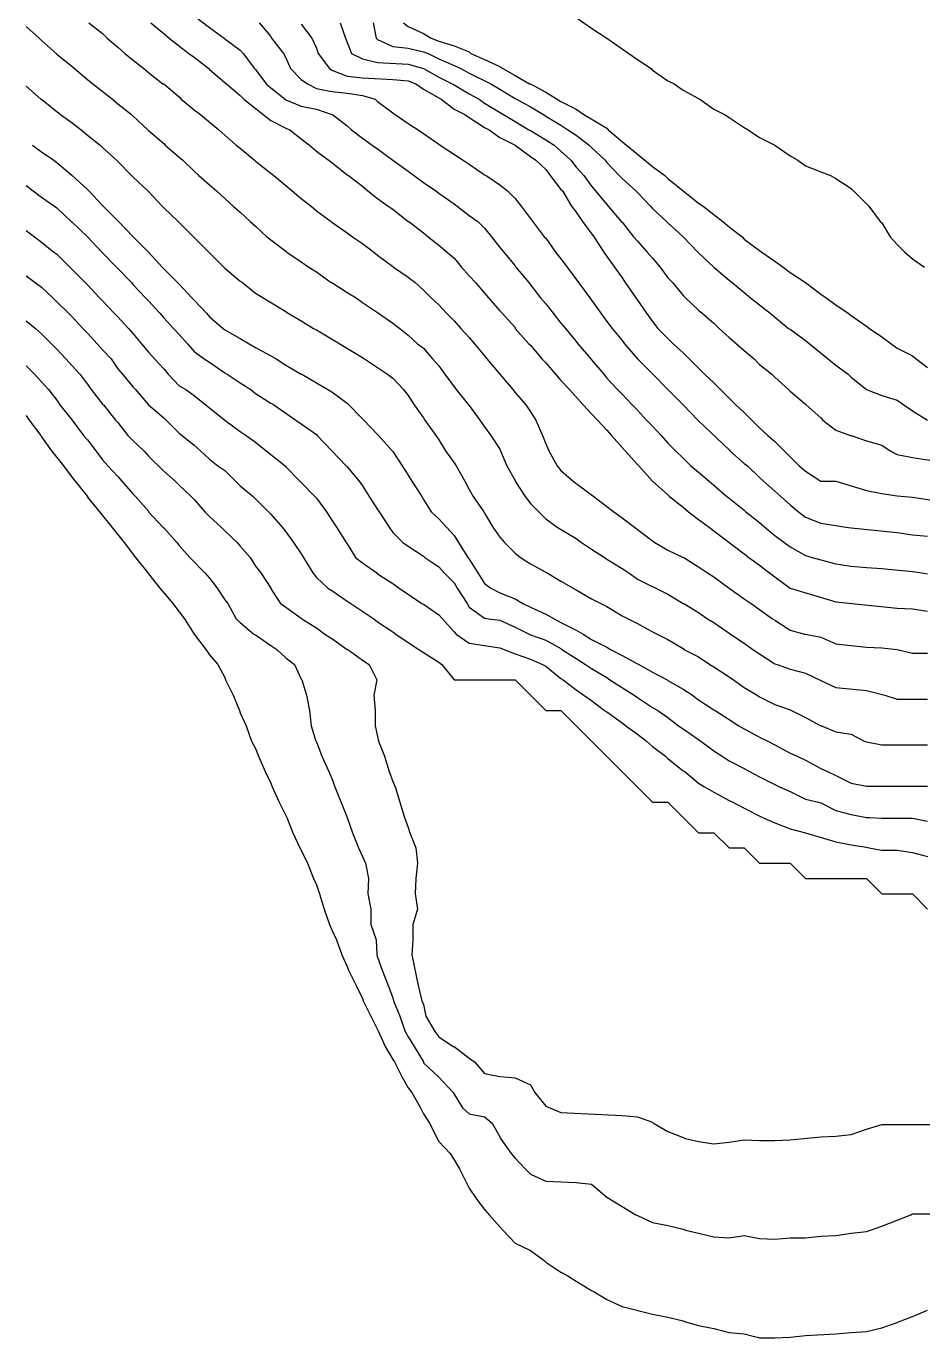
# Model space of a CAD drawing. Header units: inches. Extents: x 9010 to 12990, y 9010 to 12947.
# Drawn here: x 9010 to 10184, y 9149 to 10866 of the extents above; entities that cross this region are included whole.
import ezdxf

# ---------------------------------------------------------------- set-up
doc = ezdxf.new("R2010")
doc.units = ezdxf.units.IN
doc.header["$MEASUREMENT"] = 0
doc.layers.add('901', color=100, linetype='Continuous')

msp = doc.modelspace()

# ---------------------------------------------------------------- linework, layer by layer
at = {"layer": '901'}
for points in [[(9092, 10870, 4210), (9110, 10856, 4210), (9116, 10850, 4210), (9130, 10838, 4210), (9139, 10830, 4210), (9150, 10821, 4210), (9164, 10810, 4210), (9170, 10805, 4210), (9189, 10790, 4210), (9190, 10790, 4210), (9210, 10773, 4210), (9213, 10770, 4210), (9230, 10756, 4210), (9238, 10750, 4210), (9262, 10730, 4210), (9270, 10723, 4210), (9285, 10710, 4210), (9290, 10706, 4210), (9309, 10690, 4210), (9310, 10689, 4210), (9330, 10673, 4210), (9334, 10670, 4210), (9350, 10657, 4210), (9358, 10650, 4210), (9370, 10640, 4210), (9383, 10630, 4210), (9390, 10624, 4210), (9409, 10610, 4210), (9410, 10609, 4210), (9430, 10595, 4210), (9437, 10590, 4210), (9450, 10581, 4210), (9465, 10570, 4210), (9470, 10566, 4210), (9490, 10551, 4210), (9491, 10550, 4210), (9510, 10537, 4210), (9519, 10530, 4210), (9530, 10520, 4210), (9540, 10510, 4210), (9550, 10501, 4210), (9560, 10490, 4210), (9570, 10480, 4210), (9579, 10470, 4210), (9590, 10458, 4210), (9597, 10450, 4210), (9610, 10434, 4210), (9613, 10430, 4210), (9647, 10390, 4210), (9650, 10386, 4210), (9664, 10370, 4210), (9670, 10361, 4210), (9677, 10350, 4210), (9686, 10330, 4210), (9690, 10319, 4210), (9694, 10310, 4210), (9705, 10290, 4210), (9710, 10284, 4210), (9726, 10270, 4210), (9750, 10252, 4210), (9753, 10250, 4210), (9770, 10237, 4210), (9779, 10230, 4210), (9790, 10222, 4210), (9830, 10192, 4210), (9833, 10190, 4210), (9850, 10180, 4210), (9870, 10170, 4210), (9871, 10170, 4210), (9890, 10158, 4210), (9902, 10150, 4210), (9910, 10145, 4210), (9930, 10130, 4210), (9950, 10116, 4210), (9959, 10110, 4210), (9970, 10102, 4210), (9987, 10090, 4210), (9990, 10088, 4210), (10010, 10075, 4210), (10029, 10070, 4210), (10030, 10070, 4210), (10050, 10066, 4210), (10070, 10057, 4210), (10110, 10053, 4210), (10130, 10052, 4210), (10150, 10050, 4210), (10170, 10045, 4210), (10190, 10045, 4210)], [(9173, 10870, 4195), (9190, 10856, 4195), (9197, 10850, 4195), (9223, 10830, 4195), (9230, 10825, 4195), (9249, 10810, 4195), (9250, 10809, 4195), (9270, 10792, 4195), (9272, 10790, 4195), (9290, 10775, 4195), (9295, 10770, 4195), (9330, 10742, 4195), (9350, 10732, 4195), (9355, 10730, 4195), (9370, 10718, 4195), (9381, 10710, 4195), (9390, 10702, 4195), (9410, 10687, 4195), (9430, 10671, 4195), (9432, 10670, 4195), (9450, 10656, 4195), (9457, 10650, 4195), (9470, 10640, 4195), (9484, 10630, 4195), (9490, 10626, 4195), (9510, 10610, 4195), (9511, 10610, 4195), (9530, 10595, 4195), (9536, 10590, 4195), (9550, 10579, 4195), (9561, 10570, 4195), (9570, 10562, 4195), (9580, 10550, 4195), (9590, 10539, 4195), (9598, 10530, 4195), (9610, 10516, 4195), (9615, 10510, 4195), (9630, 10493, 4195), (9633, 10490, 4195), (9650, 10471, 4195), (9650, 10470, 4195), (9668, 10450, 4195), (9670, 10448, 4195), (9685, 10430, 4195), (9690, 10425, 4195), (9703, 10410, 4195), (9710, 10402, 4195), (9721, 10390, 4195), (9739, 10370, 4195), (9750, 10358, 4195), (9758, 10350, 4195), (9770, 10337, 4195), (9776, 10330, 4195), (9790, 10314, 4195), (9794, 10310, 4195), (9810, 10292, 4195), (9812, 10290, 4195), (9830, 10270, 4195), (9850, 10252, 4195), (9852, 10250, 4195), (9870, 10236, 4195), (9877, 10230, 4195), (9890, 10220, 4195), (9904, 10210, 4195), (9910, 10205, 4195), (9950, 10175, 4195), (9956, 10170, 4195), (9970, 10160, 4195), (9983, 10150, 4195), (9990, 10145, 4195), (10010, 10130, 4195), (10070, 10112, 4195), (10150, 10104, 4195), (10170, 10103, 4195), (10190, 10100, 4195)], [(9230, 10879, 4180), (9250, 10864, 4180), (9269, 10850, 4180), (9270, 10849, 4180), (9290, 10834, 4180), (9294, 10830, 4180), (9309, 10810, 4180), (9310, 10809, 4180), (9324, 10790, 4180), (9330, 10785, 4180), (9349, 10770, 4180), (9350, 10769, 4180), (9370, 10761, 4180), (9390, 10757, 4180), (9410, 10750, 4180), (9411, 10750, 4180), (9430, 10735, 4180), (9436, 10730, 4180), (9450, 10719, 4180), (9463, 10710, 4180), (9470, 10705, 4180), (9490, 10690, 4180), (9510, 10676, 4180), (9530, 10661, 4180), (9546, 10650, 4180), (9550, 10647, 4180), (9570, 10633, 4180), (9590, 10618, 4180), (9601, 10610, 4180), (9610, 10601, 4180), (9619, 10590, 4180), (9630, 10576, 4180), (9650, 10552, 4180), (9651, 10550, 4180), (9668, 10530, 4180), (9670, 10527, 4180), (9683, 10510, 4180), (9690, 10502, 4180), (9700, 10490, 4180), (9710, 10477, 4180), (9716, 10470, 4180), (9730, 10453, 4180), (9732, 10450, 4180), (9749, 10430, 4180), (9750, 10429, 4180), (9766, 10410, 4180), (9770, 10405, 4180), (9784, 10390, 4180), (9790, 10384, 4180), (9803, 10370, 4180), (9810, 10363, 4180), (9822, 10350, 4180), (9830, 10342, 4180), (9841, 10330, 4180), (9850, 10320, 4180), (9880, 10290, 4180), (9890, 10282, 4180), (9904, 10270, 4180), (9910, 10265, 4180), (9927, 10250, 4180), (9930, 10248, 4180), (9950, 10232, 4180), (9952, 10230, 4180), (9970, 10216, 4180), (9977, 10210, 4180), (9990, 10199, 4180), (10010, 10184, 4180), (10030, 10173, 4180), (10039, 10170, 4180), (10050, 10167, 4180), (10070, 10162, 4180), (10090, 10159, 4180), (10110, 10157, 4180), (10130, 10156, 4180), (10170, 10152, 4180), (10183, 10150, 4180), (10190, 10149, 4180)], [(9315, 10870, 4165), (9330, 10852, 4165), (9331, 10850, 4165), (9347, 10830, 4165), (9350, 10824, 4165), (9356, 10810, 4165), (9370, 10796, 4165), (9378, 10790, 4165), (9390, 10784, 4165), (9410, 10780, 4165), (9430, 10778, 4165), (9450, 10775, 4165), (9467, 10770, 4165), (9470, 10767, 4165), (9490, 10752, 4165), (9493, 10750, 4165), (9510, 10738, 4165), (9523, 10730, 4165), (9530, 10725, 4165), (9550, 10711, 4165), (9552, 10710, 4165), (9582, 10690, 4165), (9590, 10685, 4165), (9610, 10671, 4165), (9612, 10670, 4165), (9630, 10658, 4165), (9640, 10650, 4165), (9650, 10640, 4165), (9658, 10630, 4165), (9688, 10590, 4165), (9690, 10588, 4165), (9703, 10570, 4165), (9710, 10561, 4165), (9718, 10550, 4165), (9748, 10510, 4165), (9750, 10507, 4165), (9762, 10490, 4165), (9770, 10479, 4165), (9777, 10470, 4165), (9790, 10454, 4165), (9793, 10450, 4165), (9810, 10430, 4165), (9870, 10370, 4165), (9889, 10350, 4165), (9890, 10349, 4165), (9930, 10311, 4165), (9931, 10310, 4165), (9950, 10293, 4165), (9954, 10290, 4165), (9970, 10275, 4165), (9975, 10270, 4165), (9990, 10257, 4165), (9998, 10250, 4165), (10010, 10239, 4165), (10021, 10230, 4165), (10030, 10223, 4165), (10050, 10215, 4165), (10070, 10212, 4165), (10083, 10210, 4165), (10090, 10209, 4165), (10150, 10203, 4165), (10170, 10200, 4165), (10190, 10198, 4165)], [(9370, 10868, 4150), (9384, 10850, 4150), (9390, 10837, 4150), (9392, 10830, 4150), (9407, 10810, 4150), (9410, 10808, 4150), (9430, 10800, 4150), (9450, 10798, 4150), (9490, 10796, 4150), (9510, 10794, 4150), (9520, 10790, 4150), (9530, 10783, 4150), (9550, 10772, 4150), (9553, 10770, 4150), (9570, 10757, 4150), (9584, 10750, 4150), (9590, 10746, 4150), (9610, 10733, 4150), (9616, 10730, 4150), (9630, 10720, 4150), (9650, 10710, 4150), (9670, 10695, 4150), (9677, 10690, 4150), (9690, 10678, 4150), (9696, 10670, 4150), (9710, 10652, 4150), (9712, 10650, 4150), (9724, 10630, 4150), (9730, 10622, 4150), (9738, 10610, 4150), (9753, 10590, 4150), (9766, 10570, 4150), (9770, 10564, 4150), (9790, 10536, 4150), (9794, 10530, 4150), (9808, 10510, 4150), (9810, 10507, 4150), (9822, 10490, 4150), (9830, 10479, 4150), (9837, 10470, 4150), (9857, 10450, 4150), (9870, 10438, 4150), (9898, 10410, 4150), (9910, 10399, 4150), (9939, 10370, 4150), (9950, 10360, 4150), (9970, 10340, 4150), (9981, 10330, 4150), (9990, 10322, 4150), (10022, 10290, 4150), (10030, 10283, 4150), (10050, 10270, 4150), (10070, 10270, 4150), (10110, 10258, 4150), (10130, 10254, 4150), (10150, 10251, 4150), (10170, 10249, 4150), (10230, 10240, 4150)], [(9421, 10870, 4135), (9428, 10850, 4135), (9430, 10844, 4135), (9436, 10830, 4135), (9450, 10823, 4135), (9470, 10818, 4135), (9510, 10816, 4135), (9530, 10810, 4135), (9550, 10799, 4135), (9570, 10789, 4135), (9590, 10777, 4135), (9603, 10770, 4135), (9610, 10765, 4135), (9650, 10741, 4135), (9668, 10730, 4135), (9670, 10729, 4135), (9690, 10717, 4135), (9701, 10710, 4135), (9710, 10702, 4135), (9723, 10690, 4135), (9730, 10681, 4135), (9740, 10670, 4135), (9750, 10656, 4135), (9770, 10632, 4135), (9772, 10630, 4135), (9789, 10610, 4135), (9790, 10609, 4135), (9805, 10590, 4135), (9810, 10584, 4135), (9823, 10570, 4135), (9830, 10562, 4135), (9840, 10550, 4135), (9850, 10536, 4135), (9856, 10530, 4135), (9870, 10513, 4135), (9873, 10510, 4135), (9890, 10494, 4135), (9895, 10490, 4135), (9910, 10477, 4135), (9917, 10470, 4135), (9930, 10458, 4135), (9940, 10450, 4135), (9950, 10441, 4135), (9963, 10430, 4135), (9970, 10423, 4135), (9986, 10410, 4135), (9990, 10406, 4135), (10008, 10390, 4135), (10010, 10388, 4135), (10030, 10371, 4135), (10031, 10370, 4135), (10050, 10353, 4135), (10053, 10350, 4135), (10070, 10337, 4135), (10089, 10330, 4135), (10090, 10330, 4135), (10110, 10323, 4135), (10130, 10317, 4135), (10141, 10310, 4135), (10150, 10305, 4135), (10170, 10301, 4135), (10210, 10295, 4135)], [(9464, 10870, 4120), (9468, 10850, 4120), (9470, 10848, 4120), (9490, 10839, 4120), (9510, 10837, 4120), (9530, 10832, 4120), (9536, 10830, 4120), (9550, 10823, 4120), (9570, 10814, 4120), (9579, 10810, 4120), (9590, 10804, 4120), (9618, 10790, 4120), (9630, 10783, 4120), (9650, 10771, 4120), (9652, 10770, 4120), (9670, 10760, 4120), (9687, 10750, 4120), (9690, 10748, 4120), (9710, 10736, 4120), (9719, 10730, 4120), (9730, 10723, 4120), (9747, 10710, 4120), (9750, 10707, 4120), (9768, 10690, 4120), (9770, 10687, 4120), (9786, 10670, 4120), (9790, 10666, 4120), (9808, 10650, 4120), (9810, 10648, 4120), (9827, 10630, 4120), (9830, 10627, 4120), (9848, 10610, 4120), (9850, 10608, 4120), (9870, 10590, 4120), (9889, 10570, 4120), (9890, 10569, 4120), (9910, 10550, 4120), (9930, 10533, 4120), (9934, 10530, 4120), (9950, 10517, 4120), (9958, 10510, 4120), (9970, 10501, 4120), (9984, 10490, 4120), (10008, 10470, 4120), (10010, 10469, 4120), (10030, 10454, 4120), (10070, 10422, 4120), (10086, 10410, 4120), (10090, 10406, 4120), (10110, 10390, 4120), (10130, 10382, 4120), (10150, 10376, 4120), (10159, 10370, 4120), (10170, 10362, 4120), (10190, 10350, 4120)], [(9504, 10870, 4105), (9510, 10865, 4105), (9530, 10856, 4105), (9540, 10850, 4105), (9550, 10846, 4105), (9570, 10840, 4105), (9590, 10832, 4105), (9592, 10830, 4105), (9610, 10822, 4105), (9630, 10813, 4105), (9634, 10810, 4105), (9650, 10801, 4105), (9669, 10790, 4105), (9670, 10790, 4105), (9690, 10779, 4105), (9710, 10767, 4105), (9730, 10757, 4105), (9740, 10750, 4105), (9770, 10732, 4105), (9772, 10730, 4105), (9796, 10710, 4105), (9810, 10698, 4105), (9830, 10682, 4105), (9846, 10670, 4105), (9850, 10666, 4105), (9890, 10634, 4105), (9896, 10630, 4105), (9910, 10619, 4105), (9922, 10610, 4105), (9930, 10603, 4105), (9947, 10590, 4105), (9950, 10587, 4105), (9970, 10572, 4105), (9973, 10570, 4105), (9990, 10558, 4105), (10001, 10550, 4105), (10010, 10543, 4105), (10030, 10530, 4105), (10050, 10515, 4105), (10057, 10510, 4105), (10070, 10501, 4105), (10086, 10490, 4105), (10090, 10487, 4105), (10110, 10473, 4105), (10114, 10470, 4105), (10130, 10459, 4105), (10150, 10444, 4105), (10170, 10434, 4105), (10175, 10430, 4105), (10190, 10419, 4105)], [(9730, 10877, 4090), (9750, 10863, 4090), (9770, 10850, 4090), (9790, 10836, 4090), (9799, 10830, 4090), (9810, 10822, 4090), (9828, 10810, 4090), (9830, 10808, 4090), (9850, 10794, 4090), (9858, 10790, 4090), (9870, 10782, 4090), (9890, 10771, 4090), (9892, 10770, 4090), (9910, 10757, 4090), (9924, 10750, 4090), (9930, 10746, 4090), (9950, 10733, 4090), (9955, 10730, 4090), (9970, 10720, 4090), (9990, 10710, 4090), (10010, 10696, 4090), (10020, 10690, 4090), (10030, 10683, 4090), (10050, 10675, 4090), (10063, 10670, 4090), (10070, 10666, 4090), (10090, 10653, 4090), (10113, 10630, 4090), (10128, 10610, 4090), (10130, 10608, 4090), (10141, 10590, 4090), (10150, 10580, 4090), (10160, 10570, 4090), (10170, 10561, 4090), (10186, 10550, 4090)], [(9010, 10865, 4225), (9027, 10850, 4225), (9030, 10847, 4225), (9049, 10830, 4225), (9050, 10829, 4225), (9070, 10813, 4225), (9073, 10810, 4225), (9090, 10796, 4225), (9097, 10790, 4225), (9123, 10770, 4225), (9130, 10764, 4225), (9148, 10750, 4225), (9150, 10748, 4225), (9169, 10730, 4225), (9170, 10729, 4225), (9190, 10712, 4225), (9192, 10710, 4225), (9210, 10694, 4225), (9215, 10690, 4225), (9230, 10676, 4225), (9236, 10670, 4225), (9250, 10658, 4225), (9259, 10650, 4225), (9281, 10630, 4225), (9290, 10622, 4225), (9303, 10610, 4225), (9310, 10604, 4225), (9325, 10590, 4225), (9330, 10586, 4225), (9350, 10571, 4225), (9351, 10570, 4225), (9370, 10557, 4225), (9380, 10550, 4225), (9390, 10544, 4225), (9409, 10530, 4225), (9410, 10530, 4225), (9430, 10517, 4225), (9442, 10510, 4225), (9450, 10504, 4225), (9470, 10491, 4225), (9471, 10490, 4225), (9490, 10477, 4225), (9499, 10470, 4225), (9510, 10461, 4225), (9522, 10450, 4225), (9530, 10444, 4225), (9542, 10430, 4225), (9550, 10421, 4225), (9558, 10410, 4225), (9573, 10390, 4225), (9589, 10370, 4225), (9590, 10369, 4225), (9604, 10350, 4225), (9610, 10341, 4225), (9618, 10330, 4225), (9630, 10312, 4225), (9631, 10310, 4225), (9639, 10290, 4225), (9650, 10271, 4225), (9650, 10270, 4225), (9663, 10250, 4225), (9670, 10241, 4225), (9690, 10221, 4225), (9705, 10210, 4225), (9730, 10195, 4225), (9737, 10190, 4225), (9750, 10181, 4225), (9767, 10170, 4225), (9770, 10168, 4225), (9790, 10156, 4225), (9799, 10150, 4225), (9810, 10142, 4225), (9850, 10122, 4225), (9870, 10110, 4225), (9871, 10110, 4225), (9890, 10098, 4225), (9902, 10090, 4225), (9910, 10085, 4225), (9930, 10071, 4225), (9932, 10070, 4225), (9950, 10058, 4225), (9961, 10050, 4225), (9970, 10044, 4225), (9990, 10031, 4225), (9993, 10030, 4225), (10010, 10024, 4225), (10030, 10019, 4225), (10050, 10009, 4225), (10070, 10000, 4225), (10110, 9996, 4225), (10134, 9990, 4225), (10150, 9985, 4225), (10190, 9985, 4225)], [(9010, 10787, 4240), (9029, 10770, 4240), (9030, 10770, 4240), (9055, 10750, 4240), (9070, 10739, 4240), (9082, 10730, 4240), (9090, 10723, 4240), (9107, 10710, 4240), (9110, 10707, 4240), (9128, 10690, 4240), (9150, 10668, 4240), (9169, 10650, 4240), (9170, 10649, 4240), (9188, 10630, 4240), (9190, 10628, 4240), (9209, 10610, 4240), (9270, 10549, 4240), (9290, 10532, 4240), (9293, 10530, 4240), (9310, 10516, 4240), (9350, 10492, 4240), (9353, 10490, 4240), (9370, 10480, 4240), (9386, 10470, 4240), (9390, 10468, 4240), (9450, 10432, 4240), (9453, 10430, 4240), (9470, 10419, 4240), (9483, 10410, 4240), (9490, 10405, 4240), (9504, 10390, 4240), (9510, 10382, 4240), (9518, 10370, 4240), (9530, 10353, 4240), (9532, 10350, 4240), (9546, 10330, 4240), (9550, 10324, 4240), (9559, 10310, 4240), (9570, 10294, 4240), (9573, 10290, 4240), (9584, 10270, 4240), (9590, 10259, 4240), (9595, 10250, 4240), (9609, 10230, 4240), (9610, 10228, 4240), (9621, 10210, 4240), (9630, 10197, 4240), (9636, 10190, 4240), (9650, 10176, 4240), (9657, 10170, 4240), (9670, 10162, 4240), (9690, 10151, 4240), (9692, 10150, 4240), (9710, 10139, 4240), (9726, 10130, 4240), (9730, 10128, 4240), (9750, 10116, 4240), (9770, 10106, 4240), (9790, 10094, 4240), (9810, 10084, 4240), (9830, 10073, 4240), (9850, 10063, 4240), (9870, 10051, 4240), (9871, 10050, 4240), (9890, 10040, 4240), (9905, 10030, 4240), (9910, 10027, 4240), (9930, 10014, 4240), (9936, 10010, 4240), (9950, 10000, 4240), (9967, 9990, 4240), (9970, 9988, 4240), (9990, 9978, 4240), (10010, 9971, 4240), (10030, 9961, 4240), (10050, 9950, 4240), (10051, 9950, 4240), (10070, 9942, 4240), (10090, 9939, 4240), (10107, 9930, 4240), (10110, 9929, 4240), (10130, 9925, 4240), (10190, 9925, 4240)], [(9018, 10710, 4255), (9030, 10701, 4255), (9046, 10690, 4255), (9050, 10687, 4255), (9070, 10670, 4255), (9090, 10652, 4255), (9092, 10650, 4255), (9110, 10631, 4255), (9131, 10610, 4255), (9150, 10590, 4255), (9170, 10570, 4255), (9188, 10550, 4255), (9210, 10528, 4255), (9227, 10510, 4255), (9230, 10507, 4255), (9246, 10490, 4255), (9250, 10485, 4255), (9268, 10470, 4255), (9270, 10468, 4255), (9290, 10457, 4255), (9302, 10450, 4255), (9310, 10445, 4255), (9330, 10434, 4255), (9337, 10430, 4255), (9350, 10422, 4255), (9370, 10410, 4255), (9371, 10410, 4255), (9390, 10399, 4255), (9410, 10387, 4255), (9430, 10372, 4255), (9452, 10350, 4255), (9470, 10331, 4255), (9471, 10330, 4255), (9489, 10310, 4255), (9490, 10309, 4255), (9502, 10290, 4255), (9510, 10278, 4255), (9515, 10270, 4255), (9528, 10250, 4255), (9530, 10246, 4255), (9540, 10230, 4255), (9550, 10221, 4255), (9570, 10199, 4255), (9576, 10190, 4255), (9588, 10170, 4255), (9590, 10168, 4255), (9601, 10150, 4255), (9610, 10136, 4255), (9618, 10130, 4255), (9630, 10124, 4255), (9650, 10116, 4255), (9660, 10110, 4255), (9670, 10105, 4255), (9690, 10096, 4255), (9701, 10090, 4255), (9710, 10085, 4255), (9730, 10075, 4255), (9739, 10070, 4255), (9750, 10063, 4255), (9770, 10053, 4255), (9775, 10050, 4255), (9790, 10042, 4255), (9810, 10031, 4255), (9812, 10030, 4255), (9830, 10020, 4255), (9849, 10010, 4255), (9850, 10009, 4255), (9870, 9998, 4255), (9882, 9990, 4255), (9890, 9984, 4255), (9910, 9971, 4255), (9912, 9970, 4255), (9930, 9958, 4255), (9943, 9950, 4255), (9950, 9946, 4255), (9970, 9935, 4255), (9981, 9930, 4255), (9990, 9925, 4255), (10010, 9914, 4255), (10019, 9910, 4255), (10030, 9905, 4255), (10050, 9894, 4255), (10059, 9890, 4255), (10070, 9885, 4255), (10090, 9875, 4255), (10110, 9871, 4255), (10190, 9871, 4255)], [(9010, 10657, 4270), (9019, 10650, 4270), (9030, 10642, 4270), (9047, 10630, 4270), (9050, 10628, 4270), (9069, 10610, 4270), (9070, 10609, 4270), (9090, 10590, 4270), (9109, 10570, 4270), (9110, 10569, 4270), (9128, 10550, 4270), (9148, 10530, 4270), (9150, 10527, 4270), (9166, 10510, 4270), (9170, 10506, 4270), (9185, 10490, 4270), (9190, 10484, 4270), (9203, 10470, 4270), (9210, 10462, 4270), (9221, 10450, 4270), (9230, 10440, 4270), (9243, 10430, 4270), (9250, 10426, 4270), (9270, 10412, 4270), (9273, 10410, 4270), (9290, 10399, 4270), (9304, 10390, 4270), (9310, 10385, 4270), (9330, 10372, 4270), (9334, 10370, 4270), (9350, 10359, 4270), (9363, 10350, 4270), (9370, 10345, 4270), (9390, 10331, 4270), (9391, 10330, 4270), (9429, 10290, 4270), (9430, 10289, 4270), (9446, 10270, 4270), (9450, 10264, 4270), (9459, 10250, 4270), (9470, 10233, 4270), (9472, 10230, 4270), (9485, 10210, 4270), (9490, 10203, 4270), (9503, 10190, 4270), (9510, 10185, 4270), (9530, 10172, 4270), (9532, 10170, 4270), (9550, 10158, 4270), (9557, 10150, 4270), (9570, 10137, 4270), (9574, 10130, 4270), (9587, 10110, 4270), (9590, 10105, 4270), (9610, 10091, 4270), (9615, 10090, 4270), (9630, 10088, 4270), (9650, 10079, 4270), (9670, 10069, 4270), (9690, 10062, 4270), (9710, 10051, 4270), (9711, 10050, 4270), (9730, 10038, 4270), (9742, 10030, 4270), (9750, 10025, 4270), (9770, 10013, 4270), (9774, 10010, 4270), (9806, 9990, 4270), (9810, 9987, 4270), (9830, 9974, 4270), (9837, 9970, 4270), (9850, 9961, 4270), (9864, 9950, 4270), (9870, 9946, 4270), (9890, 9932, 4270), (9893, 9930, 4270), (9910, 9917, 4270), (9921, 9910, 4270), (9930, 9904, 4270), (9950, 9894, 4270), (9957, 9890, 4270), (9970, 9883, 4270), (9996, 9870, 4270), (10010, 9864, 4270), (10030, 9854, 4270), (10047, 9850, 4270), (10050, 9849, 4270), (10070, 9839, 4270), (10090, 9834, 4270), (10110, 9830, 4270), (10114, 9830, 4270), (10130, 9829, 4270), (10170, 9829, 4270), (10190, 9825, 4270)], [(9010, 10598, 4285), (9021, 10590, 4285), (9030, 10583, 4285), (9046, 10570, 4285), (9050, 10567, 4285), (9090, 10527, 4285), (9106, 10510, 4285), (9110, 10506, 4285), (9125, 10490, 4285), (9130, 10485, 4285), (9144, 10470, 4285), (9150, 10463, 4285), (9161, 10450, 4285), (9170, 10439, 4285), (9178, 10430, 4285), (9190, 10417, 4285), (9196, 10410, 4285), (9210, 10395, 4285), (9219, 10390, 4285), (9230, 10382, 4285), (9270, 10350, 4285), (9290, 10335, 4285), (9298, 10330, 4285), (9310, 10321, 4285), (9324, 10310, 4285), (9330, 10305, 4285), (9349, 10290, 4285), (9350, 10289, 4285), (9368, 10270, 4285), (9390, 10248, 4285), (9403, 10230, 4285), (9410, 10219, 4285), (9416, 10210, 4285), (9429, 10190, 4285), (9430, 10188, 4285), (9441, 10170, 4285), (9450, 10163, 4285), (9469, 10150, 4285), (9470, 10149, 4285), (9490, 10136, 4285), (9498, 10130, 4285), (9528, 10110, 4285), (9530, 10109, 4285), (9550, 10095, 4285), (9555, 10090, 4285), (9570, 10073, 4285), (9573, 10070, 4285), (9590, 10058, 4285), (9630, 10052, 4285), (9650, 10044, 4285), (9670, 10037, 4285), (9686, 10030, 4285), (9690, 10028, 4285), (9710, 10012, 4285), (9713, 10010, 4285), (9730, 9997, 4285), (9750, 9983, 4285), (9767, 9970, 4285), (9770, 9968, 4285), (9790, 9954, 4285), (9795, 9950, 4285), (9810, 9939, 4285), (9822, 9930, 4285), (9830, 9923, 4285), (9847, 9910, 4285), (9850, 9907, 4285), (9870, 9891, 4285), (9872, 9890, 4285), (9890, 9875, 4285), (9898, 9870, 4285), (9910, 9863, 4285), (9930, 9852, 4285), (9935, 9850, 4285), (9950, 9842, 4285), (9974, 9830, 4285), (9990, 9823, 4285), (10010, 9815, 4285), (10030, 9810, 4285), (10070, 9798, 4285), (10090, 9794, 4285), (10110, 9791, 4285), (10113, 9790, 4285), (10130, 9787, 4285), (10150, 9787, 4285), (10170, 9784, 4285), (10190, 9779, 4285)], [(9010, 10539, 4300), (9030, 10524, 4300), (9045, 10510, 4300), (9070, 10485, 4300), (9084, 10470, 4300), (9090, 10464, 4300), (9103, 10450, 4300), (9110, 10442, 4300), (9121, 10430, 4300), (9130, 10417, 4300), (9136, 10410, 4300), (9150, 10393, 4300), (9153, 10390, 4300), (9170, 10370, 4300), (9190, 10353, 4300), (9210, 10333, 4300), (9214, 10330, 4300), (9230, 10317, 4300), (9238, 10310, 4300), (9250, 10299, 4300), (9261, 10290, 4300), (9270, 10284, 4300), (9290, 10264, 4300), (9307, 10250, 4300), (9330, 10227, 4300), (9345, 10210, 4300), (9350, 10204, 4300), (9360, 10190, 4300), (9370, 10175, 4300), (9385, 10150, 4300), (9390, 10144, 4300), (9405, 10130, 4300), (9410, 10127, 4300), (9430, 10113, 4300), (9435, 10110, 4300), (9465, 10090, 4300), (9470, 10086, 4300), (9490, 10073, 4300), (9494, 10070, 4300), (9510, 10059, 4300), (9524, 10050, 4300), (9530, 10046, 4300), (9550, 10033, 4300), (9554, 10030, 4300), (9570, 10010, 4300), (9650, 10010, 4300), (9690, 9970, 4300), (9710, 9970, 4300), (9830, 9850, 4300), (9850, 9850, 4300), (9890, 9810, 4300), (9910, 9810, 4300), (9930, 9790, 4300), (9950, 9790, 4300), (9970, 9770, 4300), (10010, 9770, 4300), (10030, 9750, 4300), (10110, 9750, 4300), (10130, 9730, 4300), (10170, 9730, 4300), (10190, 9710, 4300)], [(9010, 10480, 4315), (9022, 10470, 4315), (9030, 10463, 4315), (9050, 10443, 4315), (9062, 10430, 4315), (9070, 10421, 4315), (9080, 10410, 4315), (9090, 10397, 4315), (9095, 10390, 4315), (9110, 10371, 4315), (9111, 10370, 4315), (9127, 10350, 4315), (9130, 10347, 4315), (9143, 10330, 4315), (9150, 10323, 4315), (9164, 10310, 4315), (9170, 10303, 4315), (9190, 10283, 4315), (9205, 10270, 4315), (9210, 10265, 4315), (9226, 10250, 4315), (9230, 10246, 4315), (9244, 10230, 4315), (9250, 10224, 4315), (9265, 10210, 4315), (9270, 10205, 4315), (9286, 10190, 4315), (9290, 10185, 4315), (9303, 10170, 4315), (9310, 10159, 4315), (9317, 10150, 4315), (9330, 10130, 4315), (9330, 10129, 4315), (9343, 10110, 4315), (9350, 10105, 4315), (9370, 10091, 4315), (9371, 10090, 4315), (9390, 10078, 4315), (9401, 10070, 4315), (9410, 10064, 4315), (9430, 10050, 4315), (9431, 10050, 4315), (9450, 10036, 4315), (9459, 10030, 4315), (9469, 10010, 4315), (9465, 9990, 4315), (9467, 9970, 4315), (9467, 9950, 4315), (9470, 9936, 4315), (9471, 9930, 4315), (9479, 9910, 4315), (9485, 9890, 4315), (9490, 9877, 4315), (9493, 9870, 4315), (9505, 9830, 4315), (9510, 9817, 4315), (9512, 9810, 4315), (9520, 9790, 4315), (9522, 9770, 4315), (9520, 9750, 4315), (9519, 9730, 4315), (9522, 9710, 4315), (9516, 9690, 4315), (9516, 9670, 4315), (9515, 9650, 4315), (9523, 9610, 4315), (9528, 9590, 4315), (9530, 9585, 4315), (9533, 9570, 4315), (9545, 9550, 4315), (9550, 9543, 4315), (9569, 9530, 4315), (9570, 9530, 4315), (9590, 9515, 4315), (9597, 9510, 4315), (9610, 9495, 4315), (9630, 9491, 4315), (9641, 9490, 4315), (9650, 9489, 4315), (9670, 9480, 4315), (9676, 9470, 4315), (9690, 9452, 4315), (9710, 9444, 4315), (9790, 9440, 4315), (9810, 9438, 4315), (9830, 9431, 4315), (9831, 9430, 4315), (9850, 9419, 4315), (9870, 9411, 4315), (9873, 9410, 4315), (9890, 9406, 4315), (9910, 9403, 4315), (9930, 9405, 4315), (9950, 9408, 4315), (9970, 9407, 4315), (9990, 9407, 4315), (10010, 9408, 4315), (10050, 9412, 4315), (10070, 9413, 4315), (10090, 9415, 4315), (10110, 9422, 4315), (10130, 9428, 4315), (10290, 9428, 4315)], [(9010, 10421, 4330), (9021, 10410, 4330), (9039, 10390, 4330), (9050, 10376, 4330), (9054, 10370, 4330), (9070, 10350, 4330), (9085, 10330, 4330), (9090, 10324, 4330), (9101, 10310, 4330), (9110, 10298, 4330), (9117, 10290, 4330), (9130, 10276, 4330), (9135, 10270, 4330), (9150, 10253, 4330), (9153, 10250, 4330), (9170, 10231, 4330), (9170, 10230, 4330), (9189, 10210, 4330), (9190, 10209, 4330), (9207, 10190, 4330), (9210, 10186, 4330), (9224, 10170, 4330), (9244, 10150, 4330), (9250, 10143, 4330), (9260, 10130, 4330), (9270, 10115, 4330), (9274, 10110, 4330), (9285, 10090, 4330), (9290, 10085, 4330), (9308, 10070, 4330), (9310, 10069, 4330), (9330, 10055, 4330), (9338, 10050, 4330), (9350, 10039, 4330), (9361, 10030, 4330), (9370, 10011, 4330), (9371, 10010, 4330), (9377, 9990, 4330), (9381, 9970, 4330), (9383, 9950, 4330), (9389, 9930, 4330), (9390, 9929, 4330), (9397, 9910, 4330), (9406, 9890, 4330), (9410, 9881, 4330), (9414, 9870, 4330), (9430, 9830, 4330), (9437, 9810, 4330), (9445, 9790, 4330), (9450, 9779, 4330), (9454, 9770, 4330), (9458, 9750, 4330), (9457, 9730, 4330), (9461, 9710, 4330), (9461, 9690, 4330), (9468, 9670, 4330), (9469, 9650, 4330), (9470, 9647, 4330), (9476, 9630, 4330), (9484, 9610, 4330), (9490, 9594, 4330), (9491, 9590, 4330), (9499, 9570, 4330), (9506, 9550, 4330), (9510, 9543, 4330), (9518, 9530, 4330), (9530, 9510, 4330), (9530, 9509, 4330), (9550, 9490, 4330), (9569, 9470, 4330), (9570, 9468, 4330), (9581, 9450, 4330), (9590, 9442, 4330), (9610, 9438, 4330), (9620, 9430, 4330), (9630, 9412, 4330), (9631, 9410, 4330), (9645, 9390, 4330), (9650, 9384, 4330), (9663, 9370, 4330), (9670, 9363, 4330), (9690, 9354, 4330), (9730, 9352, 4330), (9750, 9350, 4330), (9770, 9333, 4330), (9790, 9321, 4330), (9808, 9310, 4330), (9810, 9309, 4330), (9830, 9300, 4330), (9850, 9296, 4330), (9870, 9291, 4330), (9873, 9290, 4330), (9890, 9286, 4330), (9910, 9281, 4330), (9930, 9280, 4330), (9950, 9283, 4330), (9970, 9279, 4330), (9990, 9278, 4330), (10010, 9280, 4330), (10030, 9280, 4330), (10050, 9282, 4330), (10070, 9283, 4330), (10090, 9286, 4330), (10110, 9288, 4330), (10115, 9290, 4330), (10130, 9295, 4330), (10150, 9303, 4330), (10168, 9310, 4330), (10170, 9311, 4330), (10270, 9311, 4330)], [(9010, 10356, 4345), (9014, 10350, 4345), (9029, 10330, 4345), (9030, 10328, 4345), (9043, 10310, 4345), (9050, 10301, 4345), (9059, 10290, 4345), (9070, 10275, 4345), (9090, 10250, 4345), (9090, 10249, 4345), (9106, 10230, 4345), (9138, 10190, 4345), (9153, 10170, 4345), (9169, 10150, 4345), (9170, 10149, 4345), (9185, 10130, 4345), (9190, 10124, 4345), (9202, 10110, 4345), (9210, 10099, 4345), (9217, 10090, 4345), (9230, 10070, 4345), (9245, 10050, 4345), (9250, 10043, 4345), (9261, 10030, 4345), (9270, 10013, 4345), (9271, 10010, 4345), (9281, 9990, 4345), (9289, 9970, 4345), (9290, 9967, 4345), (9298, 9950, 4345), (9305, 9930, 4345), (9310, 9920, 4345), (9314, 9910, 4345), (9323, 9890, 4345), (9330, 9875, 4345), (9332, 9870, 4345), (9341, 9850, 4345), (9351, 9830, 4345), (9359, 9810, 4345), (9368, 9790, 4345), (9370, 9787, 4345), (9378, 9770, 4345), (9386, 9750, 4345), (9390, 9742, 4345), (9394, 9730, 4345), (9400, 9710, 4345), (9407, 9690, 4345), (9410, 9683, 4345), (9416, 9670, 4345), (9423, 9650, 4345), (9430, 9635, 4345), (9432, 9630, 4345), (9442, 9610, 4345), (9450, 9593, 4345), (9451, 9590, 4345), (9471, 9550, 4345), (9480, 9530, 4345), (9490, 9513, 4345), (9492, 9510, 4345), (9502, 9490, 4345), (9510, 9476, 4345), (9515, 9470, 4345), (9526, 9450, 4345), (9530, 9442, 4345), (9538, 9430, 4345), (9550, 9406, 4345), (9565, 9390, 4345), (9570, 9382, 4345), (9577, 9370, 4345), (9587, 9350, 4345), (9590, 9345, 4345), (9600, 9330, 4345), (9610, 9317, 4345), (9616, 9310, 4345), (9630, 9294, 4345), (9634, 9290, 4345), (9650, 9273, 4345), (9670, 9263, 4345), (9688, 9250, 4345), (9690, 9248, 4345), (9710, 9235, 4345), (9719, 9230, 4345), (9730, 9223, 4345), (9750, 9211, 4345), (9752, 9210, 4345), (9770, 9199, 4345), (9790, 9190, 4345), (9830, 9180, 4345), (9850, 9176, 4345), (9870, 9171, 4345), (9873, 9170, 4345), (9890, 9165, 4345), (9910, 9161, 4345), (9930, 9156, 4345), (9950, 9154, 4345), (9967, 9150, 4345), (9970, 9149, 4345), (9990, 9149, 4345), (10010, 9150, 4345), (10030, 9152, 4345), (10070, 9154, 4345), (10090, 9156, 4345), (10110, 9157, 4345), (10130, 9162, 4345), (10150, 9169, 4345), (10152, 9170, 4345), (10170, 9177, 4345), (10190, 9185, 4345)]]:
    msp.add_polyline3d(points, dxfattribs=at)

doc.saveas('drawing.dxf')
